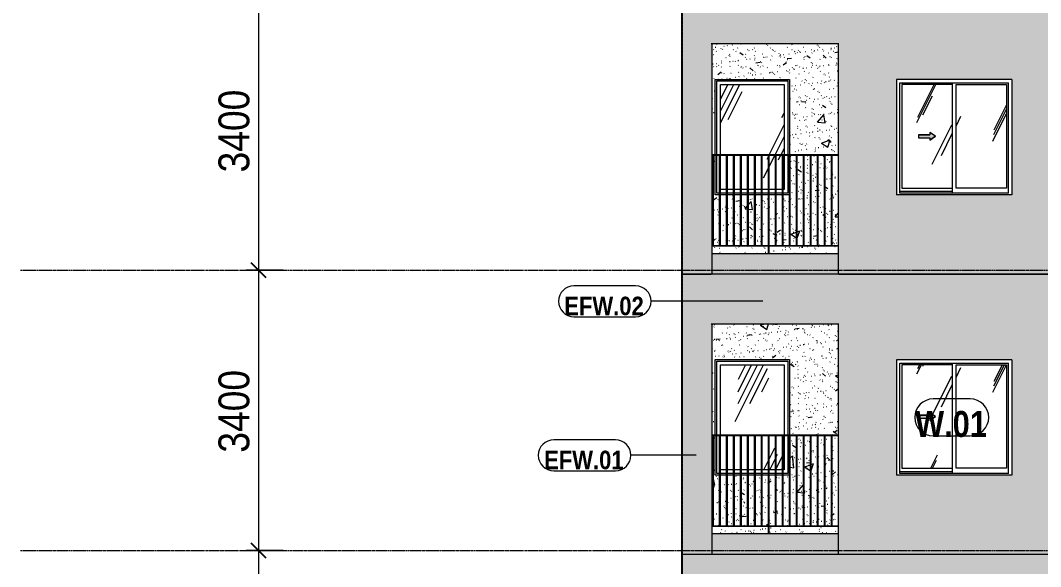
# Model space of a CAD drawing. Header units: millimetres. Extents: x 9199 to 175431, y -4466 to 35300.
# Drawn here: x 9199 to 21587, y 8805 to 15430 of the extents above; entities that cross this region are included whole.
import ezdxf

# ---------------------------------------------------------------- set-up
doc = ezdxf.new("R2010")
doc.units = ezdxf.units.MM
for name, pattern in [('1 NÉT CALL OUT', [6, 3, -3]), ('Centre', [31.75, 6.35, -4.7625, 15.875, -4.7625]), ('Dash 1_8_', [6.35, 3.175, -3.175]), ('Grid Line', [22.225, 12.7, -3.175, 3.175, -3.175])]:
    doc.linetypes.add(name, pattern=pattern)
for name, color, linetype, lineweight in [('0-1', 7, 'Continuous', 5), ('A-ANNO-DIMS', 211, 'Continuous', 9), ('A-ANNO-DIMS-150', 211, 'Continuous', 9), ('A-AREA', 32, 'Dash 1_8_', 9), ('A-DETL-GENF', 92, 'Continuous', 9), ('A-DETL-GENF-1', 92, '1 NÉT CALL OUT', 9), ('A-FLOR-HRAL-1', 253, 'Continuous', 9), ('A-FLOR-LEVL-2', 51, 'Centre', 9), ('A-GLAZ', 151, 'Continuous', 9), ('A-GLAZ-1', 253, 'Continuous', 9), ('A-GLAZ-2', 7, 'Continuous', 9), ('A-GLAZ-3', 7, '1 NÉT CALL OUT', 9), ('A-GLAZ-IDEN', 152, 'Continuous', 9), ('A-WALL', 113, 'Continuous', 9), ('A-WALL-IDEN', 211, 'Continuous', 9), ('A-WALL-PATT', 111, 'Continuous', 9), ('A-WALL-PATT-1', 9, 'Continuous', 9), ('A-WALL-PATT-2', 111, 'Continuous', 5), ('I-WALL', 2, 'Continuous', 9), ('I-WALL-1', 7, 'Continuous', 9), ('S-GRID-1', 1, 'Grid Line', 9)]:
    doc.layers.add(name, color=color, linetype=linetype, lineweight=lineweight)
doc.styles.add('Arial_B', font='arialbd.ttf', dxfattribs={"width": 0.85, "height": 225})
doc.styles.add('Arial_B_1', font='arialbd.ttf', dxfattribs={"width": 0.85, "height": 315})
doc.styles.add('UTM Avo', font='', dxfattribs={"width": 0.9, "height": 375})
doc.styles.get('UTM Avo').set_extended_font_data('UTM Avo')
doc.dimstyles.new('1_Dim_chi_tiet_2_5', dxfattribs={"dimscale": 304.8, "dimtxt": 374.737856, "dimasz": 0.590551, "dimexe": 0.492126, "dimexo": 0.0625, "dimgap": 0.049213, "dimtad": 1, "dimdec": 0, "dimrnd": 5, "dimzin": 0, "dimdsep": 46, "dimtxsty": 'UTM Avo', "dimblk1": 'OBLIQUE', "dimblk2": 'OBLIQUE', "dimsah": 1, "dimcen": 0.09, "dimdle": 0.492126, "dimazin": 0, "dimtfac": 1, "dimtdec": 4, "dimtix": 1, "dimtmove": 0, "dimatfit": 3, "dimfxl": 0.984252, "dimfxlon": 1, "dimtvp": 1, "dimtolj": 1, "dimtzin": 0, "dimarcsym": 2})
pattern_1 = [(50, (51388.9, 1200), (1093.104, -95.634), [114.3, -1257.3]), (355, (51388.9, 1200), (-211.457, 1146.34), [91.44, -1005.84]), (100.451, (51480, 1192), (881.656, 1050.7), [97.14, -1068.54]), (46.184, (51389, 1504.8), (1626.475, -252.257), [171.45, -1885.95]), (96.636, (51524.5, 1483.8), (1424.416, 1484.565), [145.71, -1602.81]), (351.184, (51389, 1504.8), (1424.43, 1484.55), [137.16, -1508.76]), (21, (51541.3, 1428.6), (909.686, -613.59), [114.3, -1257.3]), (326, (51541.3, 1428.6), (370.812, 1105.13), [91.44, -1005.84]), (71.451, (51617.1, 1377.5), (1280.503, 491.528), [97.14, -1068.54]), (37.5, (51388.93, 1200), (18.5313, 507.3303), [50.292, -943.356, 50.292, -970.788, -1009.65]), (37.5, (51388.93, 1200), (18.5313, 507.3303), [-2014.728, 50.292, -959.358]), (7.5, (51388.93, 1200), (400.918, 601.084), [50.292, -531.876, 50.292, -920.496, -384.81]), (7.5, (51388.93, 1200), (400.918, 601.084), [-1552.956, 50.292, -334.518]), (327.5, (51049.1, 1200), (813.545, -34.3737), [50.292, -330.708, 50.292, -1138.428, -1577.34]), (327.5, (51049.1, 1200), (813.545, -34.3737), [-1569.72, 50.292, -1527.048]), (317.5, (50896.7, 1200), (888.775, 152.56), [50.292, -445.008, 50.292, -739.14, -1120.14]), (317.5, (50896.7, 1200), (888.775, 152.56), [-1284.732, 50.292, -1069.848])]
pattern_2 = [(37.5, (51388.93, 1200), (-4.79953, 146.8239), [5.029, -110.795, 5.029, -124.511, -123.825]), (37.5, (51388.93, 1200), (-4.79953, 146.8239), [-245.364, 5.029, -118.796]), (7.5, (51388.93, 1200), (134.8574, 215.0472), [5.029, -57.455, 5.029, -99.365, -40.005]), (7.5, (51388.93, 1200), (134.8574, 215.0472), [-166.878, 5.029, -34.976]), (327.5, (51295.21, 1200), (237.29776, 0.4316), [5.029, -33.071, 5.029, -132.131, -179.07]), (327.5, (51295.21, 1200), (237.29776, 0.4316), [-175.26, 5.029, -174.041]), (317.5, (51295.2, 1200), (229.0671, 66.8792), [5.029, -14.021, 5.029, -84.887, -102.87]), (317.5, (51295.2, 1200), (229.0671, 66.8792), [-108.966, 5.029, -97.841])]
pattern_3 = [(63.435, (51579.4, 1295.2), (-766.75, 2300.24), [952.5, -571.5, 952.5, -571.5, -1211.71]), (63.435, (51579.4, 1295.2), (-766.75, 2300.24), [-3048, 381, -830.71]), (63.435, (51531.8, 1342.9), (-766.75, 2300.24), [762, -952.5, 571.5, -571.5, -1402.21]), (63.435, (51531.8, 1342.9), (-766.75, 2300.24), [-2857.5, 666.75, -735.46]), (63.435, (51531.8, 1485.8), (-766.75, 2300.24), [571.5, -1143, 381, -571.5, -1592.71]), (63.435, (51531.8, 1485.8), (-766.75, 2300.24), [-2667, 857.25, -735.46]), (63.435, (51674.7, 1342.9), (-766.75, 2300.24), [571.5, -1143, 476.25, -2068.96]), (63.435, (51817.6, 1485.8), (-766.75, 2300.24), [285.75, -1428.75, 190.5, -2354.71]), (63.435, (51579.4, 1723.9), (-766.75, 2300.24), [190.5, -1428.75, 190.5, -762, -1687.96]), (63.435, (51579.4, 1723.9), (-766.75, 2300.24), [-2571.75, 476.25, -1211.71]), (63.435, (52436.7, 1581), (-766.75, 2300.24), [952.5, -1428.75, 1143, -754.51]), (63.435, (52436.7, 1438.1), (-766.75, 2300.24), [1333.5, -952.5, 1428.75, -564.01]), (63.435, (52532, 1485.8), (-766.75, 2300.24), [1524, -762, 1143, -830.71]), (63.435, (52674.8, 1628.6), (-766.75, 2300.24), [952.5, -1333.5, 762, -1211.71]), (63.435, (52532, 1914.4), (-766.75, 2300.24), [476.25, -1905, 571.5, -1306.96]), (63.435, (52817.7, 1771.5), (-766.75, 2300.24), [381, -1905, 381, -1592.71])]
pattern_4 = [(63.435, (53179.2, 1304.34), (-0.001, 1524.001), [532.463, -2875.304]), (63.435, (51655.2, 1304.34), (-0.001, 1524.001), [532.46, -2875.304]), (63.435, (53908.74, 1598.8), (-0.001, 1524.001), [532.463, -2875.304]), (63.435, (52384.74, 1598.8), (-0.001, 1524.001), [532.46, -2875.304]), (63.435, (53798.3, 1494.84), (-0.001, 1524.001), [532.463, -2875.304]), (63.435, (52274.3, 1494.84), (-0.001, 1524.001), [532.46, -2875.304]), (63.435, (53685.8, 2090.1), (-0.001, 1524.001), [258.8, -3148.965]), (63.435, (52161.8, 2090.1), (-0.001, 1524.001), [258.8, -3148.965]), (63.435, (53612.15, 1997.95), (-0.001, 1524.001), [532.463, -2875.304]), (63.435, (52088.15, 1997.95), (-0.001, 1524.001), [532.46, -2875.304]), (63.435, (53625.14, 2064.1), (-0.001, 1524.001), [532.463, -2875.304]), (63.435, (52101.14, 2064.1), (-0.001, 1524.001), [532.46, -2875.304]), (63.435, (53010.3, 1773.94), (-0.001, 1524.001), [532.463, -2875.304]), (63.435, (51486.3, 1773.94), (-0.001, 1524.001), [532.46, -2875.304]), (63.435, (53023.3, 1851.9), (-0.001, 1524.001), [532.463, -2875.304]), (63.435, (51499.3, 1851.9), (-0.001, 1524.001), [532.46, -2875.304]), (63.435, (53026.8, 1908.1), (-0.001, 1524.001), [532.463, -2875.304]), (63.435, (51502.8, 1908.1), (-0.001, 1524.001), [532.46, -2875.304])]

# ---------------------------------------------------------------- blocks, each defined once
blk = doc.blocks.new('M_Fixed - 900 x 1400-V32-TKCS_MẶT ĐỨNG HƯỚNG ĐÔNG')
at = {"layer": 'A-GLAZ'}
h = blk.add_hatch(dxfattribs=at)
h.set_pattern_fill('FP_9', color=256, style=0, pattern_type=2)
h.set_pattern_definition(pattern_3)
h.paths.add_polyline_path([(17773, 13378), (17773, 13790), (17700, 13790), (17700, 13378)])
h.paths.add_polyline_path([(17783, 13378), (17858, 13378), (17858, 13790), (17783, 13790), (17783, 13461)])
h.paths.add_polyline_path([(17868, 13378), (17943, 13378), (17943, 13790), (17868, 13790), (17868, 13546)])
h.paths.add_polyline_path([(17953, 13378), (18028, 13378), (18028, 13790), (17953, 13790), (17953, 13557)])
h.paths.add_polyline_path([(18038, 13378), (18113, 13378), (18112, 13790), (18038, 13790), (18038, 13557)])
h.paths.add_polyline_path([(18123, 13378), (18198, 13378), (18198, 13790), (18123, 13790), (18123, 13557)])
h.paths.add_polyline_path([(18208, 13378), (18283, 13378), (18283, 13790), (18208, 13790), (18208, 13557)])
h.paths.add_polyline_path([(18293, 13378), (18368, 13378), (18368, 13790), (18293, 13790), (18293, 13557)])
h.paths.add_polyline_path([(18463, 13378), (18474, 13378), (18474, 13790), (18463, 13790), (18463, 13389)])
h.paths.add_polyline_path([(18453, 13378), (18453, 13790), (18378, 13790), (18378, 13378)])
h.paths.add_polyline_path([(17700, 13800), (18474, 13800), (18474, 14652), (17700, 14652), (17700, 14152)])
at = {"layer": 'A-GLAZ-2'}
for p, q in [((17656, 13800), (17656, 14696)), ((17656, 14696), (18518, 14696)), ((17700, 13800), (17700, 14652)), ((17700, 14652), (18474, 14652)), ((18474, 14652), (18474, 13800)), ((18518, 14696), (18518, 13800)), ((17656, 13334), (17656, 13790)), ((17700, 13378), (17700, 13790)), ((18474, 13790), (18474, 13378)), ((18518, 13790), (18518, 13334)), ((17688, 13334), (17656, 13334)), ((17773, 13334), (17698, 13334)), ((17773, 13378), (17700, 13378)), ((17858, 13378), (17783, 13378)), ((17858, 13334), (17783, 13334)), ((17943, 13378), (17868, 13378)), ((17943, 13334), (17868, 13334)), ((18028, 13378), (17953, 13378)), ((18028, 13334), (17953, 13334)), ((18113, 13378), (18038, 13378)), ((18113, 13334), (18038, 13334)), ((18198, 13378), (18123, 13378)), ((18198, 13334), (18123, 13334)), ((18283, 13378), (18208, 13378)), ((18283, 13334), (18208, 13334)), ((18368, 13378), (18293, 13378)), ((18368, 13334), (18293, 13334)), ((18453, 13378), (18378, 13378)), ((18453, 13334), (18378, 13334)), ((18474, 13378), (18463, 13378)), ((18518, 13334), (18463, 13334))]:
    blk.add_line(p, q, dxfattribs=at)
blk = doc.blocks.new('Railing - 10mm-901206-TKCS_MẶT ĐỨNG HƯỚNG ĐÔNG')
at = {"layer": 'A-FLOR-HRAL-1'}
for p, q in [((51816, 5900), (51816, 6990)), ((51826, 5900), (51826, 6990))]:
    blk.add_line(p, q, dxfattribs=at)
blk = doc.blocks.new('Railing - 50 x 10mm-901224-TKCS_MẶT ĐỨNG HƯỚNG ĐÔNG')
at = {"layer": 'A-FLOR-HRAL-1'}
for p, q in [((52581, 6990), (52591, 6990)), ((52581, 5800), (52581, 6990)), ((52591, 5800), (52591, 6990))]:
    blk.add_line(p, q, dxfattribs=at)
blk = doc.blocks.new('Railing - Railing-884738-TKCS_MẶT ĐỨNG HƯỚNG ĐÔNG')
at = {"layer": 'A-FLOR-HRAL-1'}
for p, q in [((17597, 5900), (19127, 5900)), ((19127, 5890), (17597, 5890))]:
    blk.add_line(p, q, dxfattribs=at)
at = {"extrusion": (0, 0, -1), "zscale": -1}
for name, p in [('Railing - 10mm-901206-TKCS_MẶT ĐỨNG HƯỚNG ĐÔNG', (-69430, 0)), ('Railing - 10mm-901206-TKCS_MẶT ĐỨNG HƯỚNG ĐÔNG', (-69515, 0)), ('Railing - 10mm-901206-TKCS_MẶT ĐỨNG HƯỚNG ĐÔNG', (-69600, 0)), ('Railing - 10mm-901206-TKCS_MẶT ĐỨNG HƯỚNG ĐÔNG', (-69685, 0)), ('Railing - 10mm-901206-TKCS_MẶT ĐỨNG HƯỚNG ĐÔNG', (-69770, 0)), ('Railing - 10mm-901206-TKCS_MẶT ĐỨNG HƯỚNG ĐÔNG', (-69855, 0)), ('Railing - 10mm-901206-TKCS_MẶT ĐỨNG HƯỚNG ĐÔNG', (-69940, 0)), ('Railing - 10mm-901206-TKCS_MẶT ĐỨNG HƯỚNG ĐÔNG', (-70024, 0)), ('Railing - 50 x 10mm-901224-TKCS_MẶT ĐỨNG HƯỚNG ĐÔNG', (-70874, 0)), ('Railing - 10mm-901206-TKCS_MẶT ĐỨNG HƯỚNG ĐÔNG', (-70194, 0)), ('Railing - 10mm-901206-TKCS_MẶT ĐỨNG HƯỚNG ĐÔNG', (-70279, 0)), ('Railing - 10mm-901206-TKCS_MẶT ĐỨNG HƯỚNG ĐÔNG', (-70364, 0)), ('Railing - 10mm-901206-TKCS_MẶT ĐỨNG HƯỚNG ĐÔNG', (-70449, 0)), ('Railing - 10mm-901206-TKCS_MẶT ĐỨNG HƯỚNG ĐÔNG', (-70534, 0)), ('Railing - 10mm-901206-TKCS_MẶT ĐỨNG HƯỚNG ĐÔNG', (-70619, 0)), ('Railing - 10mm-901206-TKCS_MẶT ĐỨNG HƯỚNG ĐÔNG', (-70704, 0)), ('Railing - 10mm-901206-TKCS_MẶT ĐỨNG HƯỚNG ĐÔNG', (-70789, 0)), ('Railing - 10mm-901206-TKCS_MẶT ĐỨNG HƯỚNG ĐÔNG', (-70874, 0))]:
    blk.add_blockref(name, p, dxfattribs=at)
blk = doc.blocks.new('Top Rail Type - Top Rail_Internal_-884739-TKCS_MẶT ĐỨNG HƯỚNG ĐÔNG')
at = {"layer": 'A-FLOR-HRAL-1'}
for p, q in [((19127, 7000), (17597, 7000)), ((19127, 6990), (17597, 6990))]:
    blk.add_line(p, q, dxfattribs=at)
blk = doc.blocks.new('NCV_TKTC_TANG 3 - 4_rvt-1-TKCS_MẶT ĐỨNG HƯỚNG ĐÔNG')
at = {"layer": 'A-WALL-PATT-1'}
h = blk.add_hatch(dxfattribs=at)
h.set_pattern_fill('FP_2', color=256, style=0, pattern_type=2)
h.set_pattern_definition(pattern_1)
h.paths.add_polyline_path([(18283, 12600), (18283, 12690), (17597, 12690), (17597, 12600), (17760, 12600)])
h.paths.add_polyline_path([(18293, 12600), (19127, 12600), (19127, 12690), (18293, 12690)])
h.paths.add_polyline_path([(17783, 12700), (17858, 12700), (17858, 13315), (17783, 13315)])
h.paths.add_polyline_path([(17869, 12700), (17943, 12700), (17943, 13315), (17868, 13315), (17868, 12700)])
h.paths.add_polyline_path([(17773, 12700), (17773, 13315), (17698, 13315), (17698, 12700)])
h.paths.add_polyline_path([(17597, 12700), (17603, 12700), (17603, 13790), (17597, 13790), (17597, 12886)])
h.paths.add_polyline_path([(17613, 12700), (17688, 12700), (17688, 13315), (17637, 13315), (17637, 13790), (17613, 13790), (17613, 12801)])
h.paths.add_polyline_path([(18293, 12700), (18368, 12700), (18368, 13315), (18293, 13315), (18293, 13090)])
h.paths.add_polyline_path([(18208, 12700), (18283, 12700), (18283, 13315), (18208, 13315), (18208, 13012)])
h.paths.add_polyline_path([(18198, 12700), (18198, 13315), (18123, 13315), (18123, 12700)])
h.paths.add_polyline_path([(19127, 12700), (19127, 13790), (19057, 13790), (19057, 12700), (19062, 12700)])
h.paths.add_polyline_path([(18113, 12700), (18113, 13315), (18038, 13315), (18038, 12700)])
h.paths.add_polyline_path([(18963, 12700), (18963, 13790), (18888, 13790), (18888, 12700), (18956, 12700)])
h.paths.add_polyline_path([(18973, 12700), (19047, 12700), (19047, 13790), (18973, 13790), (18973, 13043)])
h.paths.add_polyline_path([(18028, 12700), (18028, 13315), (17953, 13315), (17953, 12700)])
h.paths.add_polyline_path([(18378, 12700), (18453, 12700), (18453, 13315), (18378, 13315), (18378, 13169)])
h.paths.add_polyline_path([(18463, 12700), (18538, 12700), (18537, 13315), (18463, 13315), (18463, 13247)])
h.paths.add_polyline_path([(18548, 12700), (18623, 12700), (18623, 13790), (18548, 13790), (18548, 13299)])
h.paths.add_polyline_path([(18708, 12700), (18708, 13790), (18633, 13790), (18633, 12700)])
h.paths.add_polyline_path([(18718, 12700), (18793, 12700), (18793, 13790), (18718, 13790), (18718, 13050)])
h.paths.add_polyline_path([(18803, 12700), (18878, 12700), (18878, 13790), (18803, 13790), (18803, 12925)])
h.paths.add_polyline_path([(18537, 13800), (19127, 13800), (19127, 15150), (17597, 15150), (17597, 13800), (17637, 13800), (17637, 14715), (18537, 14715), (18537, 14639)])
h = blk.add_hatch(dxfattribs=at)
h.set_pattern_fill('FP_3', color=256, style=0, pattern_type=2)
h.set_pattern_definition(pattern_2)
h.paths.add_polyline_path([(18283, 12600), (18283, 12690), (17597, 12690), (17597, 12600), (17760, 12600)])
h.paths.add_polyline_path([(18293, 12600), (19127, 12600), (19127, 12690), (18293, 12690)])
h.paths.add_polyline_path([(17783, 12700), (17858, 12700), (17858, 13315), (17783, 13315)])
h.paths.add_polyline_path([(17869, 12700), (17943, 12700), (17943, 13315), (17868, 13315), (17868, 12700)])
h.paths.add_polyline_path([(17773, 12700), (17773, 13315), (17698, 13315), (17698, 12700)])
h.paths.add_polyline_path([(17597, 12700), (17603, 12700), (17603, 13790), (17597, 13790), (17597, 12886)])
h.paths.add_polyline_path([(17613, 12700), (17688, 12700), (17688, 13315), (17637, 13315), (17637, 13790), (17613, 13790), (17613, 12801)])
h.paths.add_polyline_path([(18293, 12700), (18368, 12700), (18368, 13315), (18293, 13315), (18293, 13090)])
h.paths.add_polyline_path([(18208, 12700), (18283, 12700), (18283, 13315), (18208, 13315), (18208, 13012)])
h.paths.add_polyline_path([(18198, 12700), (18198, 13315), (18123, 13315), (18123, 12700)])
h.paths.add_polyline_path([(19127, 12700), (19127, 13790), (19057, 13790), (19057, 12700), (19062, 12700)])
h.paths.add_polyline_path([(18113, 12700), (18113, 13315), (18038, 13315), (18038, 12700)])
h.paths.add_polyline_path([(18963, 12700), (18963, 13790), (18888, 13790), (18888, 12700), (18956, 12700)])
h.paths.add_polyline_path([(18973, 12700), (19047, 12700), (19047, 13790), (18973, 13790), (18973, 13043)])
h.paths.add_polyline_path([(18028, 12700), (18028, 13315), (17953, 13315), (17953, 12700)])
h.paths.add_polyline_path([(18378, 12700), (18453, 12700), (18453, 13315), (18378, 13315), (18378, 13169)])
h.paths.add_polyline_path([(18463, 12700), (18538, 12700), (18537, 13315), (18463, 13315), (18463, 13247)])
h.paths.add_polyline_path([(18548, 12700), (18623, 12700), (18623, 13790), (18548, 13790), (18548, 13299)])
h.paths.add_polyline_path([(18708, 12700), (18708, 13790), (18633, 13790), (18633, 12700)])
h.paths.add_polyline_path([(18718, 12700), (18793, 12700), (18793, 13790), (18718, 13790), (18718, 13050)])
h.paths.add_polyline_path([(18803, 12700), (18878, 12700), (18878, 13790), (18803, 13790), (18803, 12925)])
h.paths.add_polyline_path([(18537, 13800), (19127, 13800), (19127, 15150), (17597, 15150), (17597, 13800), (17637, 13800), (17637, 14715), (18537, 14715), (18537, 14639)])
at = {"layer": 'I-WALL-1'}
for p, q in [((17637, 13800), (17637, 14715)), ((17637, 14715), (18537, 14715)), ((18537, 14715), (18537, 13800)), ((17637, 13315), (17637, 13790)), ((18537, 13790), (18537, 13315)), ((17688, 13315), (17637, 13315)), ((17773, 13315), (17698, 13315)), ((17858, 13315), (17783, 13315)), ((17943, 13315), (17868, 13315)), ((18028, 13315), (17953, 13315)), ((18113, 13315), (18038, 13315)), ((18198, 13315), (18123, 13315)), ((18283, 13315), (18208, 13315)), ((18368, 13315), (18293, 13315)), ((18453, 13315), (18378, 13315)), ((18537, 13315), (18463, 13315))]:
    blk.add_line(p, q, dxfattribs=at)
at = {"layer": 'A-FLOR-HRAL-1'}
for name in ['Top Rail Type - Top Rail_Internal_-884739-TKCS_MẶT ĐỨNG HƯỚNG ĐÔNG', 'Railing - Railing-884738-TKCS_MẶT ĐỨNG HƯỚNG ĐÔNG']:
    blk.add_blockref(name, (0, 6800), dxfattribs=at)
at = {"layer": 'A-GLAZ-1'}
blk.add_blockref('M_Fixed - 900 x 1400-V32-TKCS_MẶT ĐỨNG HƯỚNG ĐÔNG', (0, 0), dxfattribs=at)
blk = doc.blocks.new('M_Fixed - 900 x 1400-V94-TKCS_MẶT ĐỨNG HƯỚNG ĐÔNG')
at = {"layer": 'A-GLAZ'}
h = blk.add_hatch(dxfattribs=at)
h.set_pattern_fill('FP_9', color=256, style=0, pattern_type=2)
h.set_pattern_definition(pattern_3)
h.paths.add_polyline_path([(17773, 9978), (17773, 10390), (17700, 10390), (17700, 9978)])
h.paths.add_polyline_path([(17783, 9978), (17858, 9978), (17858, 10390), (17783, 10390), (17783, 10061)])
h.paths.add_polyline_path([(17868, 9978), (17943, 9978), (17943, 10390), (17868, 10390), (17868, 10146)])
h.paths.add_polyline_path([(17953, 9978), (18028, 9978), (18028, 10390), (17953, 10390), (17953, 10231)])
h.paths.add_polyline_path([(18293, 9978), (18368, 9978), (18368, 10390), (18293, 10390), (18293, 10159)])
h.paths.add_polyline_path([(18038, 9978), (18113, 9978), (18112, 10390), (18038, 10390), (18038, 10311)])
h.paths.add_polyline_path([(18474, 9978), (18474, 10390), (18463, 10390), (18463, 9978)])
h.paths.add_polyline_path([(18453, 9978), (18453, 10390), (18378, 10390), (18378, 9978)])
h.paths.add_polyline_path([(18123, 9978), (18198, 9978), (18198, 10390), (18123, 10390), (18123, 10311)])
h.paths.add_polyline_path([(18208, 9978), (18283, 9978), (18283, 10390), (18208, 10390), (18208, 10244)])
h.paths.add_polyline_path([(18474, 10400), (18474, 11252), (17700, 11252), (17700, 10400), (18326, 10400)])
at = {"layer": 'A-GLAZ-2'}
for p, q in [((17656, 10400), (17656, 11296)), ((17656, 11296), (18518, 11296)), ((18518, 11296), (18518, 10400)), ((17700, 10400), (17700, 11252)), ((17700, 11252), (18474, 11252)), ((18474, 11252), (18474, 10400)), ((17656, 9934), (17656, 10390)), ((17700, 9978), (17700, 10390)), ((18474, 10390), (18474, 9978)), ((18518, 10390), (18518, 9934)), ((17688, 9934), (17656, 9934)), ((17773, 9934), (17698, 9934)), ((17773, 9978), (17700, 9978)), ((17858, 9978), (17783, 9978)), ((17858, 9934), (17783, 9934)), ((17943, 9978), (17868, 9978)), ((17943, 9934), (17868, 9934)), ((18028, 9978), (17953, 9978)), ((18028, 9934), (17953, 9934)), ((18113, 9978), (18038, 9978)), ((18113, 9934), (18038, 9934)), ((18198, 9978), (18123, 9978)), ((18198, 9934), (18123, 9934)), ((18283, 9978), (18208, 9978)), ((18283, 9934), (18208, 9934)), ((18368, 9978), (18293, 9978)), ((18368, 9934), (18293, 9934)), ((18453, 9978), (18378, 9978)), ((18453, 9934), (18378, 9934)), ((18474, 9978), (18463, 9978)), ((18518, 9934), (18463, 9934))]:
    blk.add_line(p, q, dxfattribs=at)
blk = doc.blocks.new('NCV_TKTC_TANG 3 - 4_rvt-2-TKCS_MẶT ĐỨNG HƯỚNG ĐÔNG')
at = {"layer": 'A-WALL-PATT-1'}
h = blk.add_hatch(dxfattribs=at)
h.set_pattern_fill('FP_2', color=256, style=0, pattern_type=2)
h.set_pattern_definition(pattern_1)
h.paths.add_polyline_path([(19127, 9200), (19127, 9290), (18293, 9290), (18293, 9200), (19088, 9200)])
h.paths.add_polyline_path([(18283, 9200), (18283, 9290), (17597, 9290), (17597, 9200), (17760, 9200)])
h.paths.add_polyline_path([(18293, 9300), (18368, 9300), (18368, 9915), (18293, 9915), (18293, 9690)])
h.paths.add_polyline_path([(17688, 9300), (17688, 9915), (17637, 9915), (17637, 10390), (17613, 10390), (17613, 9300)])
h.paths.add_polyline_path([(18208, 9300), (18283, 9300), (18283, 9915), (18208, 9915), (18208, 9612)])
h.paths.add_polyline_path([(17698, 9300), (17773, 9300), (17773, 9915), (17698, 9915)])
h.paths.add_polyline_path([(17783, 9300), (17858, 9300), (17858, 9915), (17783, 9915)])
h.paths.add_polyline_path([(17869, 9300), (17943, 9300), (17943, 9915), (17868, 9915), (17868, 9300)])
h.paths.add_polyline_path([(18198, 9300), (18198, 9915), (18123, 9915), (18123, 9300)])
h.paths.add_polyline_path([(17597, 9300), (17603, 9300), (17603, 10390), (17597, 10390), (17597, 9486)])
h.paths.add_polyline_path([(18113, 9300), (18113, 9915), (18038, 9915), (18038, 9300)])
h.paths.add_polyline_path([(18028, 9300), (18028, 9915), (17953, 9915), (17953, 9300)])
h.paths.add_polyline_path([(19127, 9300), (19127, 10390), (19057, 10390), (19057, 9300), (19062, 9300)])
h.paths.add_polyline_path([(18963, 9300), (18963, 10390), (18888, 10390), (18888, 9300), (18956, 9300)])
h.paths.add_polyline_path([(18973, 9300), (19047, 9300), (19047, 10390), (18973, 10390), (18973, 9643)])
h.paths.add_polyline_path([(18378, 9300), (18453, 9300), (18453, 9915), (18378, 9915), (18378, 9769)])
h.paths.add_polyline_path([(18463, 9300), (18538, 9300), (18537, 9915), (18463, 9915), (18463, 9847)])
h.paths.add_polyline_path([(18548, 9300), (18623, 9300), (18623, 10390), (18548, 10390), (18548, 9899)])
h.paths.add_polyline_path([(18708, 9300), (18708, 10390), (18633, 10390), (18633, 9300)])
h.paths.add_polyline_path([(18718, 9300), (18793, 9300), (18793, 10390), (18718, 10390), (18718, 9650)])
h.paths.add_polyline_path([(18803, 9300), (18878, 9300), (18878, 10390), (18803, 10390), (18803, 9525)])
h.paths.add_polyline_path([(17597, 10400), (17637, 10400), (17637, 11315), (18537, 11315), (18537, 10400), (19127, 10400), (19127, 11750), (17597, 11750), (17597, 11393)])
h = blk.add_hatch(dxfattribs=at)
h.set_pattern_fill('FP_3', color=256, style=0, pattern_type=2)
h.set_pattern_definition(pattern_2)
h.paths.add_polyline_path([(19127, 9200), (19127, 9290), (18293, 9290), (18293, 9200), (19088, 9200)])
h.paths.add_polyline_path([(18283, 9200), (18283, 9290), (17597, 9290), (17597, 9200), (17760, 9200)])
h.paths.add_polyline_path([(18293, 9300), (18368, 9300), (18368, 9915), (18293, 9915), (18293, 9690)])
h.paths.add_polyline_path([(17688, 9300), (17688, 9915), (17637, 9915), (17637, 10390), (17613, 10390), (17613, 9300)])
h.paths.add_polyline_path([(18208, 9300), (18283, 9300), (18283, 9915), (18208, 9915), (18208, 9612)])
h.paths.add_polyline_path([(17698, 9300), (17773, 9300), (17773, 9915), (17698, 9915)])
h.paths.add_polyline_path([(17783, 9300), (17858, 9300), (17858, 9915), (17783, 9915)])
h.paths.add_polyline_path([(17869, 9300), (17943, 9300), (17943, 9915), (17868, 9915), (17868, 9300)])
h.paths.add_polyline_path([(18198, 9300), (18198, 9915), (18123, 9915), (18123, 9300)])
h.paths.add_polyline_path([(17597, 9300), (17603, 9300), (17603, 10390), (17597, 10390), (17597, 9486)])
h.paths.add_polyline_path([(18113, 9300), (18113, 9915), (18038, 9915), (18038, 9300)])
h.paths.add_polyline_path([(18028, 9300), (18028, 9915), (17953, 9915), (17953, 9300)])
h.paths.add_polyline_path([(19127, 9300), (19127, 10390), (19057, 10390), (19057, 9300), (19062, 9300)])
h.paths.add_polyline_path([(18963, 9300), (18963, 10390), (18888, 10390), (18888, 9300), (18956, 9300)])
h.paths.add_polyline_path([(18973, 9300), (19047, 9300), (19047, 10390), (18973, 10390), (18973, 9643)])
h.paths.add_polyline_path([(18378, 9300), (18453, 9300), (18453, 9915), (18378, 9915), (18378, 9769)])
h.paths.add_polyline_path([(18463, 9300), (18538, 9300), (18537, 9915), (18463, 9915), (18463, 9847)])
h.paths.add_polyline_path([(18548, 9300), (18623, 9300), (18623, 10390), (18548, 10390), (18548, 9899)])
h.paths.add_polyline_path([(18708, 9300), (18708, 10390), (18633, 10390), (18633, 9300)])
h.paths.add_polyline_path([(18718, 9300), (18793, 9300), (18793, 10390), (18718, 10390), (18718, 9650)])
h.paths.add_polyline_path([(18803, 9300), (18878, 9300), (18878, 10390), (18803, 10390), (18803, 9525)])
h.paths.add_polyline_path([(17597, 10400), (17637, 10400), (17637, 11315), (18537, 11315), (18537, 10400), (19127, 10400), (19127, 11750), (17597, 11750), (17597, 11393)])
at = {"layer": 'I-WALL-1'}
for p, q in [((17637, 10400), (17637, 11315)), ((17637, 11315), (18537, 11315)), ((18537, 11315), (18537, 10400)), ((17637, 9915), (17637, 10390)), ((18537, 10390), (18537, 9915)), ((17688, 9915), (17637, 9915)), ((17773, 9915), (17698, 9915)), ((17858, 9915), (17783, 9915)), ((17943, 9915), (17868, 9915)), ((18028, 9915), (17953, 9915)), ((18113, 9915), (18038, 9915)), ((18198, 9915), (18123, 9915)), ((18283, 9915), (18208, 9915)), ((18368, 9915), (18293, 9915)), ((18453, 9915), (18378, 9915)), ((18537, 9915), (18463, 9915))]:
    blk.add_line(p, q, dxfattribs=at)
at = {"layer": 'A-FLOR-HRAL-1'}
for name in ['Top Rail Type - Top Rail_Internal_-884739-TKCS_MẶT ĐỨNG HƯỚNG ĐÔNG', 'Railing - Railing-884738-TKCS_MẶT ĐỨNG HƯỚNG ĐÔNG']:
    blk.add_blockref(name, (0, 3400), dxfattribs=at)
at = {"layer": 'A-GLAZ-1'}
blk.add_blockref('M_Fixed - 900 x 1400-V94-TKCS_MẶT ĐỨNG HƯỚNG ĐÔNG', (0, 0), dxfattribs=at)
blk = doc.blocks.new('1_FAMILY RVT - W01-WxH 1400x1400xmm-V7-TKCS_MẶT ĐỨNG HƯỚNG ĐÔNG')
at = {"layer": 'A-DETL-GENF-1'}
blk.add_hatch(color=256, dxfattribs=at).paths.add_polyline_path([(20242, 10576), (20310, 10624), (20242, 10671), (20242, 10641), (20106, 10641), (20106, 10607), (20242, 10607)])
at = {"layer": 'A-GLAZ'}
h = blk.add_hatch(dxfattribs=at)
h.set_pattern_fill('FP_1', color=256, style=0, pattern_type=2)
h.set_pattern_definition(pattern_4)
h.paths.add_polyline_path([(20515, 9997), (20515, 11251), (19901, 11251), (19901, 9997)])
h.paths.add_polyline_path([(20242, 10576), (20242, 10607), (20106, 10607), (20106, 10641), (20242, 10641), (20242, 10671), (20310, 10624), (20285, 10607)])
h = blk.add_hatch(dxfattribs=at)
h.set_pattern_fill('FP_1', color=256, style=0, pattern_type=2)
h.set_pattern_definition(pattern_4)
h.paths.add_polyline_path([(21174, 9997), (21174, 11251), (20560, 11251), (20560, 9997)])
at = {"layer": 'A-DETL-GENF'}
for p, q in [((20242, 10671), (20242, 10641)), ((20310, 10624), (20242, 10671)), ((20310, 10624), (20242, 10671)), ((20242, 10671), (20242, 10641)), ((20106, 10641), (20106, 10607)), ((20106, 10641), (20242, 10641)), ((20242, 10641), (20106, 10641)), ((20106, 10641), (20106, 10607)), ((20106, 10607), (20242, 10607)), ((20106, 10607), (20242, 10607)), ((20310, 10624), (20242, 10576)), ((20242, 10576), (20310, 10624)), ((20242, 10607), (20242, 10576)), ((20242, 10607), (20242, 10576))]:
    blk.add_line(p, q, dxfattribs=at)
at = {"layer": 'A-GLAZ'}
for p, q in [((21237, 11314), (19837, 11314)), ((19837, 11314), (19837, 9914)), ((19878, 11273), (21196, 11273)), ((19878, 9933), (19878, 11273)), ((20515, 11273), (20515, 9933)), ((21196, 9933), (21196, 11273)), ((21237, 11314), (21237, 9914)), ((19901, 11251), (19901, 9997)), ((20515, 11251), (19901, 11251)), ((20560, 9997), (20560, 11251)), ((20560, 11251), (21174, 11251)), ((21174, 11251), (21174, 9997)), ((21237, 9914), (19837, 9914)), ((20515, 9953), (19878, 9953)), ((20515, 9953), (19878, 9953)), ((21196, 9933), (19878, 9933)), ((19901, 9997), (20515, 9997)), ((21174, 9997), (20560, 9997))]:
    blk.add_line(p, q, dxfattribs=at)
blk = doc.blocks.new('1_FAMILY RVT - W01-WxH 1400x1400xmm-V101-TKCS_MẶT ĐỨNG HƯỚNG ĐÔNG')
at = {"layer": 'A-DETL-GENF-1'}
blk.add_hatch(color=256, dxfattribs=at).paths.add_polyline_path([(20242, 13976), (20310, 14024), (20242, 14071), (20242, 14041), (20106, 14041), (20106, 14007), (20242, 14007)])
at = {"layer": 'A-GLAZ'}
h = blk.add_hatch(dxfattribs=at)
h.set_pattern_fill('FP_1', color=256, style=0, pattern_type=2)
h.set_pattern_definition(pattern_4)
h.paths.add_polyline_path([(20515, 13397), (20515, 14651), (19901, 14651), (19901, 13397)])
h.paths.add_polyline_path([(20242, 13976), (20242, 14007), (20106, 14007), (20106, 14041), (20242, 14041), (20242, 14071), (20310, 14024), (20285, 14007)])
h = blk.add_hatch(dxfattribs=at)
h.set_pattern_fill('FP_1', color=256, style=0, pattern_type=2)
h.set_pattern_definition(pattern_4)
h.paths.add_polyline_path([(21174, 13397), (21174, 14651), (20560, 14651), (20560, 13397)])
at = {"layer": 'A-DETL-GENF'}
for p, q in [((20106, 14041), (20106, 14007)), ((20106, 14041), (20242, 14041)), ((20242, 14041), (20106, 14041)), ((20106, 14041), (20106, 14007)), ((20106, 14007), (20242, 14007)), ((20106, 14007), (20242, 14007)), ((20242, 14071), (20242, 14041)), ((20310, 14024), (20242, 14071)), ((20310, 14024), (20242, 14071)), ((20242, 14071), (20242, 14041)), ((20310, 14024), (20242, 13976)), ((20242, 13976), (20310, 14024)), ((20242, 14007), (20242, 13976)), ((20242, 14007), (20242, 13976))]:
    blk.add_line(p, q, dxfattribs=at)
at = {"layer": 'A-GLAZ'}
for p, q in [((21237, 14714), (19837, 14714)), ((19837, 14714), (19837, 13314)), ((19878, 14673), (21196, 14673)), ((19878, 13333), (19878, 14673)), ((19901, 14651), (19901, 13397)), ((20515, 14651), (19901, 14651)), ((20515, 14673), (20515, 13333)), ((20560, 13397), (20560, 14651)), ((20560, 14651), (21174, 14651)), ((21174, 14651), (21174, 13397)), ((21196, 13333), (21196, 14673)), ((21237, 14714), (21237, 13314)), ((19901, 13397), (20515, 13397)), ((21174, 13397), (20560, 13397)), ((21237, 13314), (19837, 13314)), ((20515, 13353), (19878, 13353)), ((20515, 13353), (19878, 13353)), ((21196, 13333), (19878, 13333))]:
    blk.add_line(p, q, dxfattribs=at)
blk = doc.blocks.new('CTL_WALL TAG NO MARK - 10-2062273-TKCS_MẶT ĐỨNG HƯỚNG ĐÔNG')
at = {"layer": 'A-WALL-IDEN'}
for p, q in [((16419, 30293), (15671, 30293)), ((15671, 29918), (16419, 29918))]:
    blk.add_line(p, q, dxfattribs=at)
for centre, start, end in [((15671, 30106), 90, 270), ((16419, 30106), 270, 90)]:
    blk.add_arc(centre, 188, start, end, dxfattribs=at)
blk = doc.blocks.new('DIMBLOCK17-TKCS_MẶT ĐỨNG HƯỚNG ĐÔNG')
at = {"layer": 'A-ANNO-DIMS-150', "lineweight": 25}
for p, q in [((12091, 15800), (12001, 15890)), ((12091, 15800), (12181, 15710)), ((12091, 12400), (12001, 12490)), ((12091, 12400), (12181, 12310))]:
    blk.add_line(p, q, dxfattribs=at)
at = {"layer": 'A-ANNO-DIMS-150'}
for p, q in [((12391, 15800), (11941, 15800)), ((12091, 15800), (12091, 12400)), ((12091, 15800), (12391, 15800)), ((12391, 12400), (11941, 12400)), ((12091, 12400), (12391, 12400))]:
    blk.add_line(p, q, dxfattribs=at)
at = {"layer": 'A-ANNO-DIMS-150', "color": 0, "insert": (11604, 13586), "char_height": 375, "width": 1232.47, "attachment_point": 1, "rotation": 90, "line_spacing_factor": 1.110334, "style": 'UTM Avo'}
blk.add_mtext('3400', dxfattribs=at)
blk = doc.blocks.new('_Oblique')
at = {"color": 0, "linetype": 'ByBlock', "lineweight": -2}
blk.add_line((-0.5, -0.5), (0.5, 0.5), dxfattribs=at)
blk = doc.blocks.new('DIMBLOCK18-TKCS_MẶT ĐỨNG HƯỚNG ĐÔNG')
at = {"layer": 'A-ANNO-DIMS-150'}
for p, q in [((12391, 12400), (11941, 12400)), ((12091, 12400), (12091, 9000)), ((12091, 12400), (12391, 12400)), ((12391, 9000), (11941, 9000)), ((12091, 9000), (12391, 9000))]:
    blk.add_line(p, q, dxfattribs=at)
at = {"layer": 'A-ANNO-DIMS-150', "lineweight": 25}
for p, q in [((12091, 12400), (12001, 12490)), ((12091, 12400), (12181, 12310)), ((12091, 9000), (12001, 9090)), ((12091, 9000), (12181, 8910))]:
    blk.add_line(p, q, dxfattribs=at)
at = {"layer": 'A-ANNO-DIMS-150', "color": 0, "insert": (11604, 10186), "char_height": 375, "width": 1232.47, "attachment_point": 1, "rotation": 90, "line_spacing_factor": 1.110334, "style": 'UTM Avo'}
blk.add_mtext('3400', dxfattribs=at)
blk = doc.blocks.new('DIMBLOCK19-TKCS_MẶT ĐỨNG HƯỚNG ĐÔNG')
at = {"layer": 'A-ANNO-DIMS-150', "lineweight": 25}
for p, q in [((12091, 9000), (12001, 9090)), ((12091, 9000), (12181, 8910)), ((12091, 5600), (12001, 5690)), ((12091, 5600), (12181, 5510))]:
    blk.add_line(p, q, dxfattribs=at)
at = {"layer": 'A-ANNO-DIMS-150'}
for p, q in [((12391, 9000), (11941, 9000)), ((12091, 9000), (12091, 5600)), ((12091, 9000), (12391, 9000)), ((12391, 5600), (11941, 5600)), ((12091, 5600), (12391, 5600))]:
    blk.add_line(p, q, dxfattribs=at)
at = {"layer": 'A-ANNO-DIMS-150', "color": 0, "insert": (11604, 6786), "char_height": 375, "width": 1232.47, "attachment_point": 1, "rotation": 90, "line_spacing_factor": 1.110334, "style": 'UTM Avo'}
blk.add_mtext('3400', dxfattribs=at)
blk = doc.blocks.new('SSA-WINDOW TAG - 10-2062020-TKCS_MẶT ĐỨNG HƯỚNG ĐÔNG')
at = {"layer": 'A-GLAZ-IDEN'}
for p, q in [((75130, 10839), (74682, 10839)), ((74682, 10389), (75130, 10389))]:
    blk.add_line(p, q, dxfattribs=at)
for centre, start, end in [((74682, 10614), 90, 270), ((75130, 10614), 270, 90)]:
    blk.add_arc(centre, 225, start, end, dxfattribs=at)

msp = doc.modelspace()

# ---------------------------------------------------------------- hatches: boundary and pattern name
at = {"layer": 'A-WALL-PATT'}
for points in [[(17664.1, 12350), (19126.9, 12350), (19126.9, 12600), (17596.9, 12600), (17596.9, 12350), (17606.9, 12350)], [(19126.9, 8950), (19126.9, 9200), (17596.9, 9200), (17596.9, 8950), (17664.1, 8950)]]:
    msp.add_hatch(color=256, dxfattribs=at).paths.add_polyline_path(points)
at = {"layer": 'A-WALL-PATT-2'}
for points in [[(17268.2, 12350), (17596.9, 12350), (17596.9, 15150), (17586.9, 15150), (17586.9, 15750), (17226.9, 15750), (17226.9, 12350)], [(17586.9, 15150), (19136.9, 15150), (19136.9, 15750), (17586.9, 15750), (17586.9, 15721.4)], [(17268.2, 8950), (17596.9, 8950), (17596.9, 11750), (17586.9, 11750), (17586.9, 12350), (17226.9, 12350), (17226.9, 8950)], [(19136.9, 11750), (19136.9, 12350), (17586.9, 12350), (17586.9, 11750)], [(17268.2, 5550), (17596.9, 5550), (17596.9, 8350), (17586.9, 8350), (17586.9, 8950), (17226.9, 8950), (17226.9, 5550)], [(19136.9, 8350), (19136.9, 8950), (17586.9, 8950), (17586.9, 8350)]]:
    msp.add_hatch(color=256, dxfattribs=at).paths.add_polyline_path(points)
h = msp.add_hatch(color=256, dxfattribs=at)
h.paths.add_polyline_path([(19136.9, 12350), (22237.4, 12350), (22237.4, 15750), (19136.9, 15750), (19136.9, 15150), (19126.9, 15150), (19126.9, 12350)])
h.paths.add_polyline_path([(19837.4, 13314.4), (19837.4, 14714.4), (21237.4, 14714.4), (21237.4, 13314.4), (19878.3, 13314.4)])
h = msp.add_hatch(color=256, dxfattribs=at)
h.paths.add_polyline_path([(19136.9, 8950), (22237.4, 8950), (22237.4, 12350), (19136.9, 12350), (19136.9, 11750), (19126.9, 11750), (19126.9, 8950)])
h.paths.add_polyline_path([(19837.4, 9914.4), (19837.4, 11314.4), (21237.4, 11314.4), (21237.4, 9914.4), (19878.3, 9914.4)])
h = msp.add_hatch(color=256, dxfattribs=at)
h.paths.add_polyline_path([(19126.9, 5550), (22237.4, 5550), (22237.4, 8950), (19136.9, 8950), (19136.9, 8350), (19126.9, 8350), (19126.9, 5983.2)])
h.paths.add_polyline_path([(19878.3, 6514.4), (19837.4, 6514.4), (19837.4, 7914.4), (21237.4, 7914.4), (21237.4, 6514.4), (21196.4, 6514.4)])

# ---------------------------------------------------------------- linework, layer by layer
at = {"layer": 'A-AREA'}
msp.add_line((17596.8, 9000), (17668.4, 9000), dxfattribs=at)
at = {"layer": 'A-FLOR-LEVL-2'}
for p, q in [((9199.1, 12400), (84597.8, 12400)), ((9199.1, 9000), (84597.8, 9000))]:
    msp.add_line(p, q, dxfattribs=at)
at = {"layer": 'A-WALL'}
for p, q in [((17226.9, 29350), (17226.9, 4700)), ((17596.9, 12350), (17596.9, 15150)), ((19126.9, 15150), (19126.9, 12350)), ((17586.9, 12350), (17226.9, 12350)), ((17226.9, 12350), (17586.9, 12350)), ((25711.9, 12350), (19136.9, 12350)), ((19136.9, 12350), (25711.9, 12350)), ((17596.9, 8950), (17596.9, 11750)), ((19126.9, 11750), (19126.9, 8950)), ((17586.9, 8950), (17226.9, 8950)), ((25711.9, 8950), (19136.9, 8950))]:
    msp.add_line(p, q, dxfattribs=at)
at = {"layer": 'A-WALL-IDEN'}
for p, q in [((18215.3, 12023.9), (16856.4, 12022.4)), ((17405.2, 10155.7), (16611.6, 10154.2))]:
    msp.add_line(p, q, dxfattribs=at)
at = {"layer": 'I-WALL'}
for p, q in [((17586.9, 15150), (19136.9, 15150)), ((19126.9, 12600), (17596.9, 12600)), ((19136.9, 12350), (17586.9, 12350)), ((17586.9, 11750), (19136.9, 11750)), ((19126.9, 9200), (17596.9, 9200)), ((19136.9, 8950), (17586.9, 8950))]:
    msp.add_line(p, q, dxfattribs=at)
at = {"layer": 'S-GRID-1'}
msp.add_line((17236.9, 1454.4), (17236.9, 30542.5), dxfattribs=at)

# ---------------------------------------------------------------- block references
at = {"layer": '0-1'}
for name in ['NCV_TKTC_TANG 3 - 4_rvt-1-TKCS_MẶT ĐỨNG HƯỚNG ĐÔNG', 'NCV_TKTC_TANG 3 - 4_rvt-2-TKCS_MẶT ĐỨNG HƯỚNG ĐÔNG']:
    msp.add_blockref(name, (0, 0), dxfattribs=at)
at = {"layer": 'A-GLAZ-3'}
for name in ['1_FAMILY RVT - W01-WxH 1400x1400xmm-V101-TKCS_MẶT ĐỨNG HƯỚNG ĐÔNG', '1_FAMILY RVT - W01-WxH 1400x1400xmm-V7-TKCS_MẶT ĐỨNG HƯỚNG ĐÔNG']:
    msp.add_blockref(name, (0, 0), dxfattribs=at)
at = {"layer": 'A-GLAZ-IDEN'}
msp.add_blockref('SSA-WINDOW TAG - 10-2062020-TKCS_MẶT ĐỨNG HƯỚNG ĐÔNG', (-54397.9, 0), dxfattribs=at)
at = {"layer": 'A-WALL-IDEN'}
for p in [(249.8, -18083.2), (5, -19951.4)]:
    msp.add_blockref('CTL_WALL TAG NO MARK - 10-2062273-TKCS_MẶT ĐỨNG HƯỚNG ĐÔNG', p, dxfattribs=at)

# ---------------------------------------------------------------- texts
at = {"layer": 'A-GLAZ-IDEN', "insert": (20498.7, 10532.5), "char_height": 315, "width": 902.7, "attachment_point": 5, "line_spacing_factor": 0.936439, "style": 'Arial_B_1'}
msp.add_mtext('\\pt6.3756,12.7512,19.12365,25.49925,31.87485,38.25045,44.62605,50.9985,57.3741,63.7497,70.1253,76.5009,82.8765,89.24895,95.62455,102.00015,108.37575,114.75135,121.1238,127.4994,133.875,140.2506,146.6262,152.99865,159.37425,165.74985,172.12545,178.50105,184.8735,191.2491,197.6247,204.0003;W.01', dxfattribs=at)
at = {"layer": 'A-WALL-IDEN', "char_height": 225, "width": 995.775, "attachment_point": 5, "line_spacing_factor": 0.936439, "style": 'Arial_B'}
for s, insert in [('\\pt6.37425,12.75075,19.125,25.49925,31.87575,38.25,44.62425,51.00075,57.375,63.74925,70.12575,76.5,82.87425,89.25075,95.625,101.99925,108.37575,114.75,121.12425,127.50075,133.875,140.24925,146.62575,153,159.37425,165.75075,172.125,178.49925,184.87575,191.25,197.62425,204.00075;EFW.02', (16285.7, 11964.4)), ('\\pt6.37425,12.75075,19.125,25.49925,31.87575,38.25,44.62425,51.00075,57.375,63.74925,70.12575,76.5,82.87425,89.25075,95.625,101.99925,108.37575,114.75,121.12425,127.50075,133.875,140.24925,146.62575,153,159.37425,165.75075,172.125,178.49925,184.87575,191.25,197.62425,204.00075;EFW.01', (16040.9, 10096.2))]:
    msp.add_mtext(s, dxfattribs=dict(at, insert=insert))

# ---------------------------------------------------------------- dimensions: what is measured, and where the dimension line sits
at = {"layer": 'A-ANNO-DIMS'}
for base, p1, p2, picture, middle in [((12090.7, 12400), (12390.7, 15800), (12390.7, 12400), 'DIMBLOCK17-TKCS_MẶT ĐỨNG HƯỚNG ĐÔNG', (11881.6, 14100)), ((12090.7, 9000), (12390.7, 12400), (12390.7, 9000), 'DIMBLOCK18-TKCS_MẶT ĐỨNG HƯỚNG ĐÔNG', (11881.6, 10700)), ((12090.7, 5600), (12390.7, 9000), (12390.7, 5600), 'DIMBLOCK19-TKCS_MẶT ĐỨNG HƯỚNG ĐÔNG', (11881.6, 7300))]:
    dim = msp.add_linear_dim(base=base, p1=p1, p2=p2, angle=90, dimstyle='1_Dim_chi_tiet_2_5', override={"dimpost": '<>', "dimfxl": 3400}, dxfattribs=at)
    dim.commit()
    dim.dimension.update_dxf_attribs({"geometry": picture, "text_midpoint": middle})

doc.saveas('drawing.dxf')
